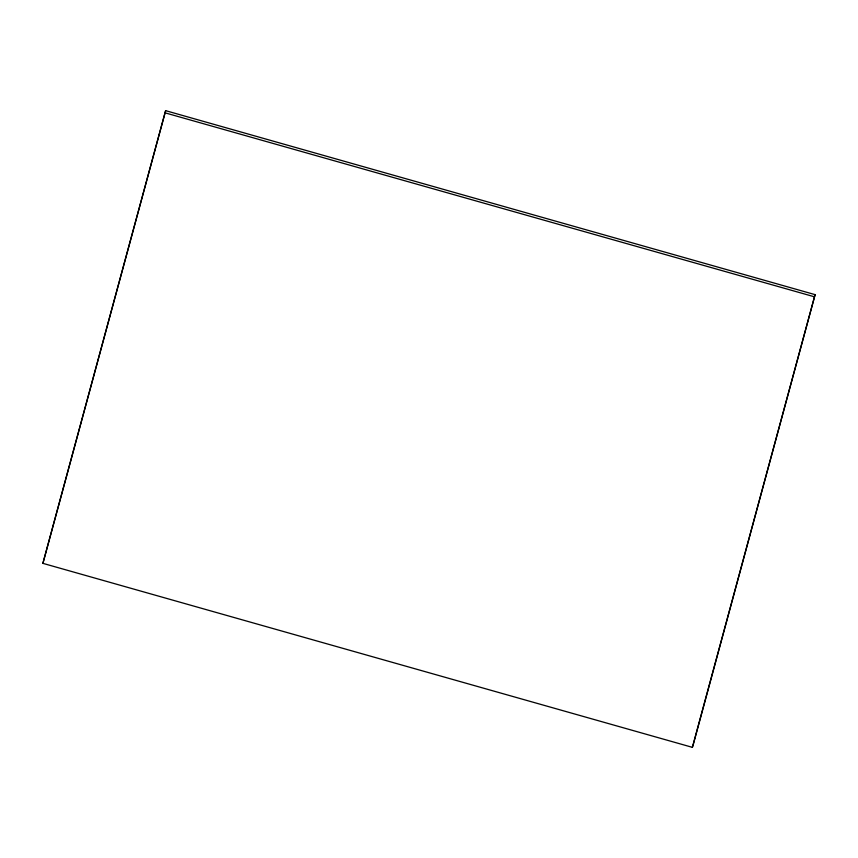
<?xml version="1.0" encoding="UTF-8"?>
<svg xmlns="http://www.w3.org/2000/svg" width="858" height="858" viewBox="0 0 858 858"><rect width="100%" height="100%" fill="white"/><g stroke="black" fill="none" stroke-linecap="round" stroke-linejoin="round"><path stroke-width="1.29" d="M42.9 563.352L165.637 110.661L815.1 294.648L693.092 745.205L692.363 747.339L42.9 563.352L165.637 110.661M692.363 747.339L815.1 294.648M164.908 112.795L814.371 296.782"/></g></svg>
